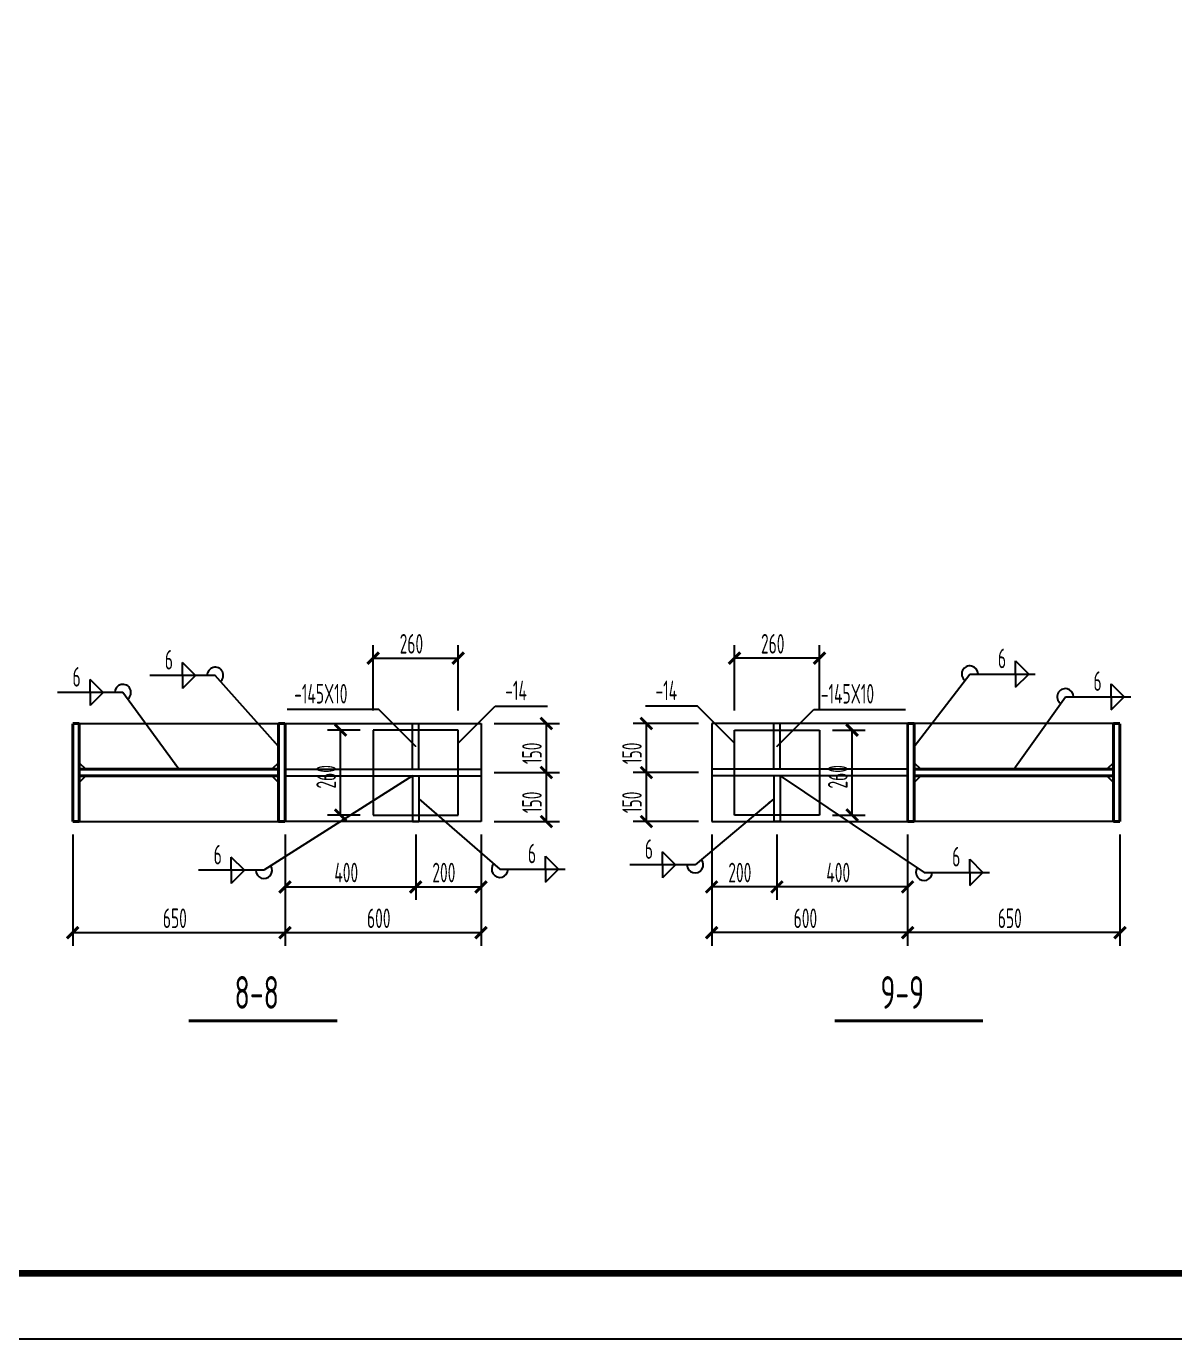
# Model space of a CAD drawing. Extents: x 9752569 to 9923256, y 1590558 to 2510207.
# Drawn here: x 9860743 to 9878324, y 1721983 to 1742066 of the extents above; entities that cross this region are included whole.
import ezdxf

# ---------------------------------------------------------------- set-up
doc = ezdxf.new("R2010")
doc.units = 0
doc.header["$LTSCALE"] = 1000
doc.header["$MEASUREMENT"] = 0
for name, color, linetype in [('10', 7, 'CONTINUOUS'), ('PUB_TITLE', 4, 'CONTINUOUS'), ('尺寸标注', 86, 'CONTINUOUS'), ('焊缝标注', 6, 'CONTINUOUS'), ('编号标注', 253, 'CONTINUOUS'), ('钢板标注', 6, 'CONTINUOUS')]:
    doc.layers.add(name, color=color, linetype=linetype)
doc.styles.add('TSSD_REIN', font='atssdeng.shx', dxfattribs={"width": 0.7, "bigfont": 'atssdchn.shx'})

msp = doc.modelspace()

# ---------------------------------------------------------------- linework, layer by layer
at = {"layer": '10', "ltscale": 0.1, "const_width": 45}
for points in [[(9863229.3, 1726846.6), (9865503.1, 1726846.6)], [(9873116.6, 1726846.6), (9875390.4, 1726846.6)]]:
    msp.add_lwpolyline(points, dxfattribs=at)
at = {"layer": 'PUB_TITLE'}
msp.add_lwpolyline([(9811805.5, 1721982.8), (9895905.5, 1721982.8), (9895905.5, 1781382.8), (9811805.5, 1781382.8)], close=True, dxfattribs=at)
at = {"layer": 'PUB_TITLE', "const_width": 100}
msp.add_lwpolyline([(9814305.5, 1722982.8), (9894905.5, 1722982.8), (9894905.5, 1780382.8), (9814305.5, 1780382.8)], close=True, dxfattribs=at)
at = {"layer": '尺寸标注'}
for p, q in [((9866054.3, 1731596.6), (9866054.3, 1732596.6)), ((9867354.3, 1731596.6), (9867354.3, 1732596.6)), ((9871585.2, 1731596.6), (9871585.2, 1732596.6)), ((9872885.2, 1731596.6), (9872885.2, 1732596.6)), ((9866054.3, 1732396.6), (9867354.3, 1732396.6)), ((9872885.2, 1732396.6), (9871585.2, 1732396.6)), ((9867904.3, 1731396.6), (9868904.3, 1731396.6)), ((9868704.3, 1730646.6), (9868704.3, 1731396.6)), ((9871035.2, 1731396.6), (9870035.2, 1731396.6)), ((9870235.2, 1730646.6), (9870235.2, 1731396.6)), ((9865854.3, 1731296.6), (9865354.3, 1731296.6)), ((9865554.3, 1729996.6), (9865554.3, 1731296.6)), ((9873085.2, 1731296.6), (9873585.2, 1731296.6)), ((9873385.2, 1729996.6), (9873385.2, 1731296.6)), ((9867904.3, 1730646.6), (9868904.3, 1730646.6)), ((9867904.3, 1730646.6), (9868904.3, 1730646.6)), ((9868704.3, 1729896.6), (9868704.3, 1730646.6)), ((9871035.2, 1730646.6), (9870035.2, 1730646.6)), ((9871035.2, 1730646.6), (9870035.2, 1730646.6)), ((9870235.2, 1729896.6), (9870235.2, 1730646.6)), ((9865854.3, 1729996.6), (9865354.3, 1729996.6)), ((9873085.2, 1729996.6), (9873585.2, 1729996.6)), ((9867904.3, 1729896.6), (9868904.3, 1729896.6)), ((9871035.2, 1729896.6), (9870035.2, 1729896.6)), ((9861454.3, 1729696.6), (9861454.3, 1727996.6)), ((9864704.3, 1729696.6), (9864704.3, 1728696.6)), ((9864704.3, 1729696.6), (9864704.3, 1727996.6)), ((9864704.3, 1729696.6), (9864704.3, 1727996.6)), ((9866704.3, 1729696.6), (9866704.3, 1728696.6)), ((9866704.3, 1729696.6), (9866704.3, 1728696.6)), ((9867704.3, 1729696.6), (9867704.3, 1728696.6)), ((9867704.3, 1729696.6), (9867704.3, 1727996.6)), ((9871235.2, 1729696.6), (9871235.2, 1728696.6)), ((9871235.2, 1729696.6), (9871235.2, 1727996.6)), ((9872235.2, 1729696.6), (9872235.2, 1728696.6)), ((9872235.2, 1729696.6), (9872235.2, 1728696.6)), ((9874235.2, 1729696.6), (9874235.2, 1728696.6)), ((9874235.2, 1729696.6), (9874235.2, 1727996.6)), ((9874235.2, 1729696.6), (9874235.2, 1727996.6)), ((9877485.2, 1729696.6), (9877485.2, 1727996.6)), ((9864704.3, 1728896.6), (9866704.3, 1728896.6)), ((9866704.3, 1728896.6), (9867704.3, 1728896.6)), ((9872235.2, 1728896.6), (9871235.2, 1728896.6)), ((9874235.2, 1728896.6), (9872235.2, 1728896.6)), ((9861454.3, 1728196.6), (9864704.3, 1728196.6)), ((9864704.3, 1728196.6), (9867704.3, 1728196.6)), ((9874235.2, 1728196.6), (9871235.2, 1728196.6)), ((9877485.2, 1728196.6), (9874235.2, 1728196.6))]:
    msp.add_line(p, q, dxfattribs=at)
at = {"layer": '尺寸标注', "const_width": 45}
for points in [[(9865965.9, 1732308.2), (9866142.7, 1732485)], [(9867265.9, 1732308.2), (9867442.7, 1732485)], [(9871496.8, 1732308.2), (9871673.6, 1732485)], [(9872796.8, 1732308.2), (9872973.6, 1732485)], [(9865465.9, 1731385), (9865642.7, 1731208.2)], [(9868615.9, 1731485), (9868792.7, 1731308.2)], [(9870146.8, 1731485), (9870323.6, 1731308.2)], [(9873296.8, 1731385), (9873473.6, 1731208.2)], [(9868615.9, 1730735), (9868792.7, 1730558.2)], [(9868615.9, 1730735), (9868792.7, 1730558.2)], [(9870146.8, 1730735), (9870323.6, 1730558.2)], [(9870146.8, 1730735), (9870323.6, 1730558.2)], [(9865465.9, 1730085), (9865642.7, 1729908.2)], [(9868615.9, 1729985), (9868792.7, 1729808.2)], [(9870146.8, 1729985), (9870323.6, 1729808.2)], [(9873296.8, 1730085), (9873473.6, 1729908.2)], [(9864615.9, 1728808.2), (9864792.7, 1728985)], [(9866615.9, 1728808.2), (9866792.7, 1728985)], [(9866615.9, 1728808.2), (9866792.7, 1728985)], [(9867615.9, 1728808.2), (9867792.7, 1728985)], [(9871146.8, 1728808.2), (9871323.6, 1728985)], [(9872146.8, 1728808.2), (9872323.6, 1728985)], [(9872146.8, 1728808.2), (9872323.6, 1728985)], [(9874146.8, 1728808.2), (9874323.6, 1728985)], [(9861365.9, 1728108.2), (9861542.7, 1728285)], [(9864615.9, 1728108.2), (9864792.7, 1728285)], [(9864615.9, 1728108.2), (9864792.7, 1728285)], [(9867615.9, 1728108.2), (9867792.7, 1728285)], [(9871146.8, 1728108.2), (9871323.6, 1728285)], [(9874146.8, 1728108.2), (9874323.6, 1728285)], [(9874146.8, 1728108.2), (9874323.6, 1728285)], [(9877396.8, 1728108.2), (9877573.6, 1728285)]]:
    msp.add_lwpolyline(points, dxfattribs=at)
at = {"layer": '尺寸标注', "color": 3, "const_width": 45}
for points in [[(9861554.3, 1731396.6), (9861454.3, 1731396.6)], [(9861454.3, 1731396.6), (9861454.3, 1729896.6)], [(9861554.3, 1729896.6), (9861554.3, 1731396.6)], [(9864704.3, 1731396.6), (9864604.3, 1731396.6)], [(9864604.3, 1731396.6), (9864604.3, 1729896.6)], [(9864704.3, 1729896.6), (9864704.3, 1731396.6)], [(9874235.2, 1729896.6), (9874235.2, 1731396.6)], [(9874235.2, 1731396.6), (9874335.2, 1731396.6)], [(9874335.2, 1731396.6), (9874335.2, 1729896.6)], [(9877385.2, 1729896.6), (9877385.2, 1731396.6)], [(9877385.2, 1731396.6), (9877485.2, 1731396.6)], [(9877485.2, 1731396.6), (9877485.2, 1729896.6)], [(9861554.3, 1730696.6), (9864604.3, 1730696.6)], [(9861554.3, 1730596.6), (9864604.3, 1730596.6)], [(9877385.2, 1730696.6), (9874335.2, 1730696.6)], [(9877385.2, 1730596.6), (9874335.2, 1730596.6)], [(9861454.3, 1729896.6), (9861554.3, 1729896.6)], [(9864604.3, 1729896.6), (9864704.3, 1729896.6)], [(9874335.2, 1729896.6), (9874235.2, 1729896.6)], [(9877485.2, 1729896.6), (9877385.2, 1729896.6)]]:
    msp.add_lwpolyline(points, dxfattribs=at)
at = {"layer": '焊缝标注'}
for p, q in [((9863334.8, 1732132.6), (9863134.8, 1732332.6)), ((9863134.8, 1732132.6), (9863134.8, 1732332.6)), ((9875887.8, 1732353.5), (9876087.8, 1732153.5)), ((9875887.8, 1732153.5), (9875887.8, 1732353.5)), ((9861921.7, 1731871.2), (9861721.7, 1732071.2)), ((9861721.7, 1731871.2), (9861721.7, 1732071.2)), ((9863634.8, 1732132.6), (9862634.8, 1732132.6)), ((9863334.8, 1732132.6), (9863134.8, 1731932.6)), ((9863134.8, 1732132.6), (9863134.8, 1731932.6)), ((9864604.3, 1731046.6), (9863634.8, 1732132.6)), ((9874335.2, 1731046.6), (9875187.8, 1732153.5)), ((9875187.8, 1732153.5), (9876187.8, 1732153.5)), ((9875887.8, 1731953.5), (9876087.8, 1732153.5)), ((9875887.8, 1732153.5), (9875887.8, 1731953.5)), ((9877349.8, 1732005.4), (9877549.8, 1731805.4)), ((9877349.8, 1731805.4), (9877349.8, 1732005.4)), ((9862221.7, 1731871.2), (9861221.7, 1731871.2)), ((9861921.7, 1731871.2), (9861721.7, 1731671.2)), ((9861721.7, 1731871.2), (9861721.7, 1731671.2)), ((9863079.3, 1730696.6), (9862221.7, 1731871.2)), ((9875860.2, 1730696.6), (9876649.8, 1731805.4)), ((9876649.8, 1731805.4), (9877649.8, 1731805.4)), ((9877349.8, 1731605.4), (9877549.8, 1731805.4)), ((9877349.8, 1731805.4), (9877349.8, 1731605.4)), ((9866654.3, 1730596.6), (9864382.2, 1729150.7)), ((9872285.2, 1730596.6), (9874486.6, 1729119.3)), ((9866754.3, 1730246.6), (9867993, 1729167.8)), ((9872185.2, 1730246.6), (9870981.9, 1729235)), ((9870681.9, 1729235), (9870481.9, 1729435)), ((9870481.9, 1729235), (9870481.9, 1729435)), ((9864082.2, 1729150.7), (9863882.2, 1729350.7)), ((9863882.2, 1729150.7), (9863882.2, 1729350.7)), ((9868693, 1729367.8), (9868893, 1729167.8)), ((9868693, 1729167.8), (9868693, 1729367.8)), ((9870981.9, 1729235), (9869981.9, 1729235)), ((9870681.9, 1729235), (9870481.9, 1729035)), ((9870481.9, 1729235), (9870481.9, 1729035)), ((9875186.6, 1729319.3), (9875386.6, 1729119.3)), ((9875186.6, 1729119.3), (9875186.6, 1729319.3)), ((9864382.2, 1729150.7), (9863382.2, 1729150.7)), ((9864082.2, 1729150.7), (9863882.2, 1728950.7)), ((9863882.2, 1729150.7), (9863882.2, 1728950.7)), ((9867993, 1729167.8), (9868993, 1729167.8)), ((9868693, 1728967.8), (9868893, 1729167.8)), ((9868693, 1729167.8), (9868693, 1728967.8)), ((9874486.6, 1729119.3), (9875486.6, 1729119.3)), ((9875186.6, 1728919.3), (9875386.6, 1729119.3)), ((9875186.6, 1729119.3), (9875186.6, 1728919.3))]:
    msp.add_line(p, q, dxfattribs=at)
at = {"layer": '焊缝标注', "color": 2}
for points in [[(9866654.3, 1730696.6), (9866654.3, 1731396.6)], [(9866654.3, 1731396.6), (9866754.3, 1731396.6)], [(9866754.3, 1730696.6), (9866754.3, 1731396.6)], [(9872185.2, 1730696.6), (9872185.2, 1731396.6)], [(9872285.2, 1731396.6), (9872185.2, 1731396.6)], [(9872285.2, 1730696.6), (9872285.2, 1731396.6)], [(9864704.3, 1730696.6), (9867704.3, 1730696.6)], [(9864704.3, 1730596.6), (9867704.3, 1730596.6)], [(9866654.3, 1730596.6), (9866654.3, 1729896.6)], [(9866754.3, 1730596.6), (9866754.3, 1729896.6)], [(9874235.2, 1730696.6), (9871235.2, 1730696.6)], [(9874235.2, 1730596.6), (9871235.2, 1730596.6)], [(9872185.2, 1730596.6), (9872185.2, 1729896.6)], [(9872285.2, 1730596.6), (9872285.2, 1729896.6)], [(9866654.3, 1729896.6), (9866754.3, 1729896.6)], [(9872285.2, 1729896.6), (9872185.2, 1729896.6)]]:
    msp.add_lwpolyline(points, dxfattribs=at)
at = {"layer": '焊缝标注'}
for centre, start, end in [((9863634.8, 1732132.6), 311.7539, 180.00001), ((9875187.8, 1732153.5), 0, 232.3958), ((9862221.7, 1731871.2), 306.13061, 180.00001), ((9876649.8, 1731805.4), 0, 234.54413), ((9864382.2, 1729150.7), 179.99999, 32.47199), ((9867993, 1729167.8), 138.94755, 0), ((9870981.9, 1729235), 179.99999, 40.05244), ((9874486.6, 1729119.3), 146.13574, 0)]:
    msp.add_arc(centre, 125, start, end, dxfattribs=at)
for points in [[(9864604.3, 1731046.6), (9864548.9, 1731131.2), (9864526.5, 1731111.2)], [(9874335.2, 1731046.6), (9874408.1, 1731116.6), (9874384.3, 1731134.9)], [(9863079.3, 1730696.6), (9863032.4, 1730786.2), (9863008.2, 1730768.5)], [(9866654.3, 1730596.6), (9866561.9, 1730555.5), (9866578, 1730530.2)], [(9872285.2, 1730596.6), (9872359.9, 1730528.4), (9872376.6, 1730553.3)], [(9875860.2, 1730696.6), (9875930.4, 1730769.3), (9875906, 1730786.7)], [(9866754.3, 1730246.6), (9866819.8, 1730169.6), (9866839.5, 1730192.2)], [(9872185.2, 1730246.6), (9872099, 1730193.7), (9872118.3, 1730170.7)]]:
    msp.add_solid(points, dxfattribs=at)
at = {"layer": '编号标注', "color": 2}
for points in [[(9861554.3, 1731396.6), (9864604.3, 1731396.6)], [(9864704.3, 1731396.6), (9867704.3, 1731396.6)], [(9864704.3, 1729896.6), (9864704.3, 1731396.6)], [(9867704.3, 1731396.6), (9867704.3, 1729896.6)], [(9874235.2, 1731396.6), (9871235.2, 1731396.6)], [(9871235.2, 1731396.6), (9871235.2, 1729896.6)], [(9874235.2, 1729896.6), (9874235.2, 1731396.6)], [(9877385.2, 1731396.6), (9874335.2, 1731396.6)], [(9867354.3, 1731296.6), (9866054.3, 1731296.6)], [(9866054.3, 1731296.6), (9866054.3, 1729996.6)], [(9867354.3, 1729996.6), (9867354.3, 1731296.6)], [(9871585.2, 1729996.6), (9871585.2, 1731296.6)], [(9871585.2, 1731296.6), (9872885.2, 1731296.6)], [(9872885.2, 1731296.6), (9872885.2, 1729996.6)], [(9861554.3, 1730796.6), (9861654.3, 1730696.6)], [(9864604.3, 1730796.6), (9864504.3, 1730696.6)], [(9874335.2, 1730796.6), (9874435.2, 1730696.6)], [(9877385.2, 1730796.6), (9877285.2, 1730696.6)], [(9861554.3, 1730496.6), (9861654.3, 1730596.6)], [(9864604.3, 1730496.6), (9864504.3, 1730596.6)], [(9874335.2, 1730496.6), (9874435.2, 1730596.6)], [(9877385.2, 1730496.6), (9877285.2, 1730596.6)], [(9866054.3, 1729996.6), (9867354.3, 1729996.6)], [(9872885.2, 1729996.6), (9871585.2, 1729996.6)], [(9861554.3, 1729896.6), (9864604.3, 1729896.6)], [(9867704.3, 1729896.6), (9864704.3, 1729896.6)], [(9871235.2, 1729896.6), (9874235.2, 1729896.6)], [(9877385.2, 1729896.6), (9874335.2, 1729896.6)]]:
    msp.add_lwpolyline(points, dxfattribs=at)
at = {"layer": '钢板标注'}
for p, q in [((9866139.3, 1731612.9), (9864739.3, 1731612.9)), ((9866704.3, 1731046.6), (9866139.3, 1731612.9)), ((9867354.3, 1731096.6), (9867920.2, 1731662)), ((9867920.2, 1731662), (9868720.2, 1731662)), ((9871020.2, 1731662.9), (9870220.2, 1731662.9)), ((9871585.2, 1731096.6), (9871020.2, 1731662.9)), ((9872235.2, 1731046.6), (9872801.1, 1731612)), ((9872801.1, 1731612), (9874201.1, 1731612))]:
    msp.add_line(p, q, dxfattribs=at)
at = {"layer": '钢板标注', "const_width": 10}
for points in [[(9866709.3, 1731046.6, 1), (9866699.3, 1731046.6, 1), (9866709.3, 1731046.6, 1)], [(9867359.3, 1731096.6, 1), (9867349.3, 1731096.6, 1), (9867359.3, 1731096.6, 1)], [(9871590.2, 1731096.6, 1), (9871580.2, 1731096.6, 1), (9871590.2, 1731096.6, 1)], [(9872240.2, 1731046.6, 1), (9872230.2, 1731046.6, 1), (9872240.2, 1731046.6, 1)]]:
    msp.add_lwpolyline(points, format="xyb", dxfattribs=at)

# ---------------------------------------------------------------- texts
at = {"layer": '10', "ltscale": 0.1, "style": 'TSSD_REIN', "width": 0.65}
for s, p in [('8-8', (9863931.3, 1727032.1)), ('9-9', (9873818.6, 1727032.1))]:
    msp.add_text(s, height=500, dxfattribs=at).set_placement(p)
at = {"layer": '尺寸标注', "style": 'TSSD_REIN', "width": 0.6}
for s, p in [('260', (9866459.3, 1732466.6)), ('260', (9871990.2, 1732466.6)), ('400', (9865459.3, 1728966.6)), ('200', (9866959.3, 1728966.6)), ('200', (9871490.2, 1728966.6)), ('400', (9872990.2, 1728966.6)), ('650', (9862834.3, 1728266.6)), ('600', (9865959.3, 1728266.6)), ('600', (9872490.2, 1728266.6)), ('650', (9875615.2, 1728266.6))]:
    msp.add_text(s, height=300, dxfattribs=at).set_placement(p)
for s, p in [('150', (9868634.3, 1730776.6)), ('150', (9870165.2, 1730776.6)), ('260', (9865484.3, 1730401.6)), ('260', (9873315.2, 1730401.6)), ('150', (9868634.3, 1730026.6)), ('150', (9870165.2, 1730026.6))]:
    msp.add_text(s, height=300, rotation=90, dxfattribs=at).set_placement(p)
at = {"layer": '焊缝标注', "style": 'TSSD_REIN', "width": 0.6}
for p in [(9862864.8, 1732222.6), (9875617.8, 1732243.5), (9861451.7, 1731961.2), (9877079.8, 1731895.4), (9870211.9, 1729325), (9863612.2, 1729240.7), (9868423, 1729257.8), (9874916.6, 1729209.3)]:
    msp.add_text('6', height=300, dxfattribs=at).set_placement(p)
at = {"layer": '钢板标注', "style": 'TSSD_REIN', "width": 0.6}
for s, p in [('-145X10', (9864844.3, 1731702.9)), ('-14', (9868075.2, 1731752)), ('-14', (9870375.2, 1731752.9)), ('-145X10', (9872906.1, 1731702))]:
    msp.add_text(s, height=300, dxfattribs=at).set_placement(p)

doc.saveas('drawing.dxf')
